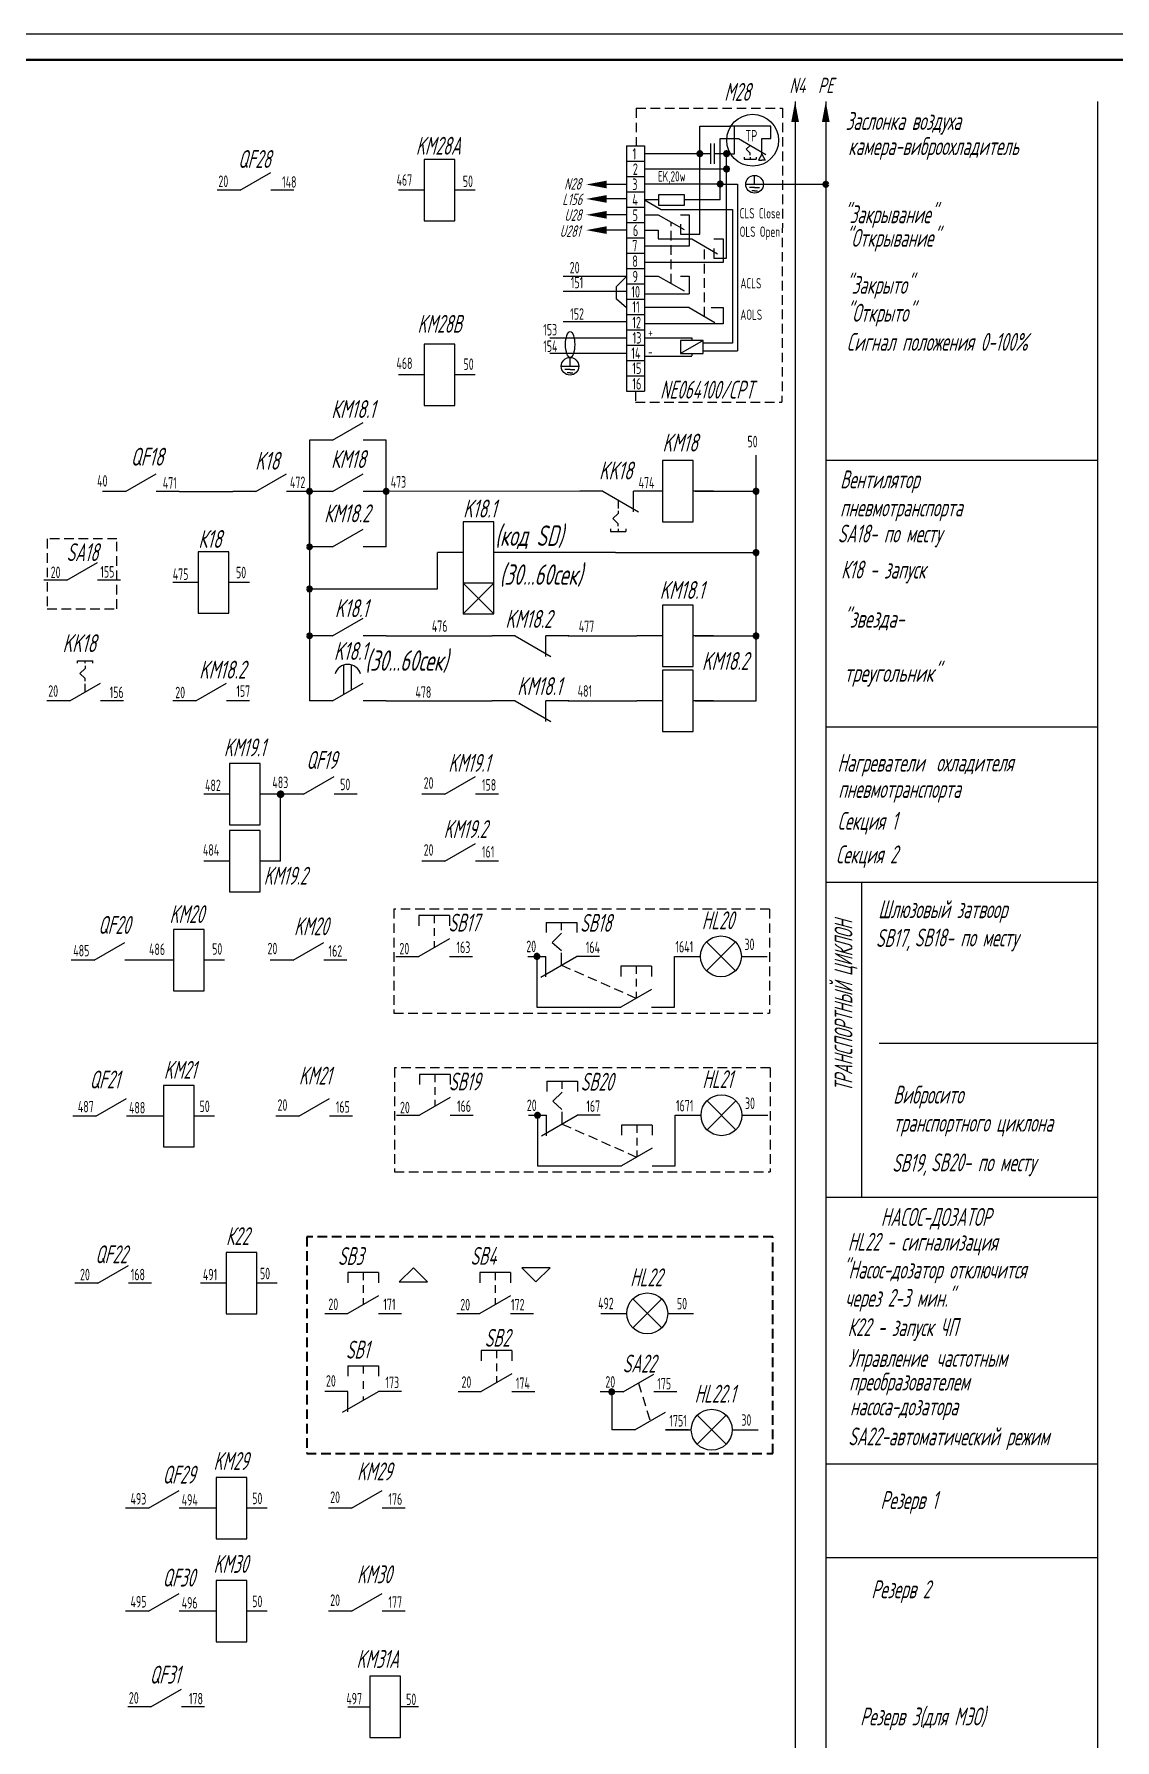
# Model space of a CAD drawing. Header units: millimetres. Extents: x 294 to 6216, y -3442 to 2720.
# Drawn here: x 2068.2 to 2279.7, y 475.6 to 809.3 of the extents above; entities that cross this region are included whole.
import ezdxf

# ---------------------------------------------------------------- set-up
doc = ezdxf.new("R2010")
doc.units = ezdxf.units.MM
doc.header["$LTSCALE"] = 15
for name, pattern in [('HIDDEN', [0.375, 0.25, -0.125]), ('HIDDEN2', [0.1875, 0.125, -0.0625]), ('K5LT_BASIC', [0]), ('K5LT_THIN', [0])]:
    doc.linetypes.add(name, pattern=pattern)
for name, color, linetype, lineweight in [('0.35 TEXT', 7, 'Continuous', 35), ('0.4 ТЕКСТ', 7, 'Continuous', 40), ('LWT 0.6', 7, 'Continuous', 50), ('LWT 0.7', 7, 'Continuous', 70)]:
    doc.layers.add(name, color=color, linetype=linetype, lineweight=lineweight)
doc.layers.add('ШТРИХОВАЯ', color=7, linetype='HIDDEN')
doc.layers.add('ШТРИХОВАЯ 2', color=7, linetype='HIDDEN2')
doc.styles.add('33', font='gost.shx', dxfattribs={"width": 0.75, "oblique": 15, "height": 2.5})
doc.styles.add('34', font='gost.shx', dxfattribs={"width": 0.75, "oblique": 15, "height": 3.5})

# ---------------------------------------------------------------- blocks, each defined once
blk = doc.blocks.new('НР контакт')
at = {"linetype": 'K5LT_BASIC'}
for p, q in [((4.5, 0), (10.5, 3.46)), ((4.5, 0), (0, 0)), ((15, 0), (10.5, 0))]:
    blk.add_line(p, q, dxfattribs=at)
blk = doc.blocks.new('Кнопка НР без фикс лев')
at = {"linetype": 'K5LT_BASIC'}
for p, q in [((10.5, 8), (4.5, 8)), ((4.5, 8), (4.5, 6)), ((10.5, 8), (10.5, 6)), ((10.5, 3.46), (4.5, 0)), ((0, 0), (4.5, 0)), ((10.5, 0), (15, 0))]:
    blk.add_line(p, q, dxfattribs=at)
at = {"linetype": 'K5LT_THIN'}
for p, q in [((7.5, 8), (7.5, 6.5)), ((7.5, 5.5), (7.5, 4)), ((7.5, 3), (7.5, 1.73))]:
    blk.add_line(p, q, dxfattribs=at)
blk = doc.blocks.new('Кнопка НЗ без фикс прав')
at = {"linetype": 'K5LT_BASIC'}
for p, q in [((4.5, 5), (10.5, 5)), ((4.5, 5), (4.5, 3)), ((10.5, 5), (10.5, 3)), ((4.5, 0), (0, 0)), ((3.5, -4.04), (10.5, 0)), ((4.5, -4), (4.5, 0)), ((15, 0), (10.5, 0))]:
    blk.add_line(p, q, dxfattribs=at)
at = {"linetype": 'K5LT_THIN'}
for p, q in [((7.5, 5), (7.5, 3.5)), ((7.5, 2), (7.5, 0.5)), ((7.5, -1), (7.5, -1.73))]:
    blk.add_line(p, q, dxfattribs=at)
blk = doc.blocks.new('Реле')
at = {"linetype": 'K5LT_BASIC'}
for p, q in [((5, 6), (5, -6)), ((11, 6), (5, 6)), ((11, -6), (11, 6)), ((5, 0), (0, 0)), ((15, 0), (11, 0)), ((5, -6), (11, -6))]:
    blk.add_line(p, q, dxfattribs=at)
blk = doc.blocks.new('Конденсатор постоянный')
at = {"linetype": 'K5LT_BASIC'}
for p, q in [((4.25, 0), (0, 0)), ((4.25, 4), (4.25, -4)), ((5.75, -4), (5.75, 4)), ((10, 0), (5.75, 0))]:
    blk.add_line(p, q, dxfattribs=at)
blk = doc.blocks.new('UZIEMIENIE')
for p, q in [((0, 0), (4.85, 0)), ((2.43, 0), (2.43, 2.43)), ((2.43, -0.92), (1.05, -0.92)), ((2.43, -1.78), (1.64, -1.78)), ((2.43, -0.92), (3.8, -0.92)), ((2.43, -1.78), (3.21, -1.78))]:
    blk.add_line(p, q)
blk.add_circle((2.43, 0), 2.43)
blk = doc.blocks.new('A$C57EA152A')
at = {"linetype": 'K5LT_BASIC'}
for p, q in [((4.5, 0), (0, 0)), ((4.5, 0), (11.5, -4.04)), ((15, 0), (10.5, 0)), ((10.5, -4), (10.5, 0)), ((7.5, -1.73), (7.5, -3.3454)), ((6.5, -5.3454), (7.5, -4.3454)), ((6.5, -5.3454), (7.5, -6.3454)), ((7.5, -3.8454), (7.5, -4.3454)), ((7.5, -6.8454), (7.5, -6.3454)), ((6, -7.3454), (6, -7.8454)), ((6, -7.8454), (6.5, -7.8454)), ((6.5, -7.8454), (9, -7.8454)), ((7.5, -7.3454), (7.5, -7.8454)), ((9, -7.3454), (9, -7.8454))]:
    blk.add_line(p, q, dxfattribs=at)
blk = doc.blocks.new('НР конт с задержкой на срабатыв')
at = {"linetype": 'K5LT_BASIC'}
for p, q in [((6.75, 1.3), (6.75, 7)), ((8.25, 2.16), (8.25, 7)), ((4.5, 0), (10.5, 3.46)), ((4.5, 0), (0, 0)), ((15, 0), (10.5, 0))]:
    blk.add_line(p, q, dxfattribs=at)
blk.add_arc((7.5, 4.5), 2.61, 16.6992, 163.3008, dxfattribs=at)
blk = doc.blocks.new('Реле с замедл при срабатывании')
at = {"linetype": 'K5LT_BASIC'}
for p, q in [((5, 6), (5, -12)), ((11, 6), (5, 6)), ((11, -12), (11, 6)), ((5, 0), (0, 0)), ((15, 0), (11, 0)), ((5, -6), (11, -12)), ((11, -6), (5, -12)), ((11, -6), (5, -6)), ((5, -12), (11, -12))]:
    blk.add_line(p, q, dxfattribs=at)
blk = doc.blocks.new('НЗ контакт')
at = {"linetype": 'K5LT_BASIC'}
for p, q in [((4.5, 0), (0, 0)), ((4.5, 0), (11.5, -4.04)), ((10.5, -4), (10.5, 0)), ((15, 0), (10.5, 0))]:
    blk.add_line(p, q, dxfattribs=at)
blk = doc.blocks.new('11')
at = {"const_width": 0.75}
blk.add_lwpolyline([(-0.375, 0, 1), (0.375, 0, 1)], format="xyb", close=True, dxfattribs=at)

msp = doc.modelspace()

# ---------------------------------------------------------------- linework, layer by layer
for p, q in [((2675.845, 809.294, -0.041), (1625.845, 809.294, -0.041)), ((2217.083, 796.101, -0.041), (2217.083, 223.304, -0.041)), ((2223.083, 796.101, -0.041), (2223.083, 223.304, -0.041)), ((2276.241, 796.101, -0.041), (2276.241, 223.304, -0.041)), ((2198.435, 791.301, -0.041), (2204.337, 791.301, -0.041)), ((2198.435, 770.185, -0.041), (2198.435, 791.301, -0.041)), ((2212.344, 791.301, -0.041), (2204.337, 791.301, -0.041)), ((2205.215, 785.889, -0.041), (2205.215, 791.301, -0.041)), ((2212.344, 788.863, -0.041), (2212.344, 791.301, -0.041)), ((2202.42, 776.869, -0.041), (2202.42, 788.841, -0.041)), ((2202.42, 788.841, -0.041), (2206.011, 788.841, -0.041)), ((2210.594, 788.863, -0.041), (2212.344, 788.863, -0.041)), ((2184.067, 787.428, -0.041), (2187.635, 787.428, -0.041)), ((2184.067, 787.428, -0.041), (2184.067, 775.428, -0.041)), ((2184.067, 784.428, -0.041), (2187.635, 784.428, -0.041)), ((2187.635, 787.428, -0.041), (2187.635, 775.428, -0.041)), ((2203.435, 785.889, -0.041), (2204.648, 785.889, -0.041)), ((2203.674, 765.457, -0.041), (2203.674, 785.889, -0.041)), ((2204.648, 785.889, -0.041), (2205.215, 785.889, -0.041)), ((2210.594, 785.782, -0.041), (2209.941, 784.651, -0.041)), ((2209.941, 784.651, -0.041), (2210.594, 784.651, -0.041)), ((2210.594, 785.782, -0.041), (2211.247, 784.651, -0.041)), ((2211.247, 784.651, -0.041), (2210.594, 784.651, -0.041)), ((2184.067, 781.428, -0.041), (2187.635, 781.428, -0.041)), ((2188.83, 782.901, -0.041), (2187.635, 782.901, -0.041)), ((2184.067, 779.869, -0.041), (2180.201, 779.869, -0.041)), ((2184.067, 778.428, -0.041), (2187.635, 778.428, -0.041)), ((2202.42, 779.961, -0.041), (2187.635, 779.961, -0.041)), ((2202.42, 779.961, -0.041), (2205.796, 779.961, -0.041)), ((2205.796, 779.961, -0.041), (2205.796, 747.31, -0.041)), ((2210.87, 779.914, -0.041), (2223.083, 779.914, -0.041)), ((2184.067, 777.051, -0.041), (2180.201, 777.051, -0.041)), ((2184.067, 775.428, -0.041), (2187.635, 775.428, -0.041)), ((2184.067, 775.428, -0.041), (2187.635, 775.428, -0.041)), ((2184.067, 775.428, -0.041), (2184.067, 763.428, -0.041)), ((2190.342, 776.869, -0.041), (2187.635, 776.869, -0.041)), ((2187.635, 776.869, -0.041), (2190.903, 774.982, -0.041)), ((2187.635, 775.428, -0.041), (2187.635, 763.428, -0.041)), ((2190.903, 774.982, -0.041), (2204.802, 774.982, -0.041)), ((2202.42, 776.869, -0.041), (2195.466, 776.869, -0.041)), ((2204.802, 774.982, -0.041), (2204.802, 748.843, -0.041)), ((2184.067, 773.945, -0.041), (2180.201, 773.945, -0.041)), ((2184.067, 770.948, -0.041), (2180.201, 770.948, -0.041)), ((2184.067, 772.428, -0.041), (2187.635, 772.428, -0.041)), ((2187.635, 773.955, -0.041), (2190.313, 773.955, -0.041)), ((2187.635, 770.922, -0.041), (2190.313, 770.922, -0.041)), ((2190.313, 770.922, -0.041), (2190.313, 769.226, -0.041)), ((2194.633, 773.955, -0.041), (2196.339, 773.955, -0.041)), ((2196.339, 773.955, -0.041), (2196.339, 767.793, -0.041)), ((2184.067, 769.428, -0.041), (2187.635, 769.428, -0.041)), ((2196.339, 767.793, -0.041), (2187.635, 767.793, -0.041)), ((2190.313, 769.226, -0.041), (2196.859, 769.226, -0.041)), ((2194.633, 770.185, -0.041), (2198.435, 770.185, -0.041)), ((2201.179, 769.226, -0.041), (2203.03, 769.226, -0.041)), ((2203.03, 769.226, -0.041), (2203.03, 764.612, -0.041)), ((2184.067, 766.428, -0.041), (2187.635, 766.428, -0.041)), ((2203.03, 764.612, -0.041), (2187.635, 764.612, -0.041)), ((2201.179, 765.457, -0.041), (2203.674, 765.457, -0.041)), ((2184.067, 761.896, -0.041), (2171.709, 761.896, -0.041)), ((2184.067, 761.896, -0.041), (2182.113, 759.943, -0.041)), ((2184.067, 763.428, -0.041), (2187.635, 763.428, -0.041)), ((2184.067, 763.428, -0.041), (2187.635, 763.428, -0.041)), ((2184.067, 763.428, -0.041), (2187.635, 763.428, -0.041)), ((2184.067, 763.428, -0.041), (2184.067, 739.428, -0.041)), ((2187.635, 763.428, -0.041), (2187.635, 739.428, -0.041)), ((2187.635, 761.955, -0.041), (2190.313, 761.955, -0.041)), ((2194.633, 761.955, -0.041), (2196.339, 761.955, -0.041)), ((2196.339, 761.955, -0.041), (2196.339, 758.49, -0.041)), ((2184.067, 758.962, -0.041), (2171.709, 758.962, -0.041)), ((2182.113, 757.432, -0.041), (2182.113, 759.943, -0.041)), ((2184.067, 760.428, -0.041), (2187.635, 760.428, -0.041)), ((2187.635, 758.49, -0.041), (2196.339, 758.49, -0.041)), ((2184.067, 755.749, -0.041), (2182.113, 757.432, -0.041)), ((2184.067, 757.428, -0.041), (2187.635, 757.428, -0.041)), ((2184.067, 754.428, -0.041), (2187.635, 754.428, -0.041)), ((2196.339, 755.793, -0.041), (2187.635, 755.793, -0.041)), ((2200.659, 755.793, -0.041), (2203.03, 755.793, -0.041)), ((2203.03, 755.793, -0.041), (2203.03, 752.612, -0.041)), ((2184.067, 753.018, -0.041), (2171.709, 753.018, -0.041)), ((2184.067, 751.428, -0.041), (2187.635, 751.428, -0.041)), ((2203.03, 752.612, -0.041), (2187.635, 752.612, -0.041)), ((2184.067, 749.825, -0.041), (2169.082, 749.825, -0.041)), ((2184.067, 748.428, -0.041), (2187.635, 748.428, -0.041)), ((2187.635, 749.893, -0.041), (2196.887, 749.893, -0.041)), ((2199.089, 749.381, -0.041), (2194.685, 746.839, -0.041)), ((2196.887, 749.893, -0.041), (2196.887, 749.381, -0.041)), ((2204.802, 748.843, -0.041), (2199.089, 748.843, -0.041)), ((2184.067, 746.828, -0.041), (2169.082, 746.828, -0.041)), ((2184.067, 745.428, -0.041), (2187.635, 745.428, -0.041)), ((2187.635, 746.3, -0.041), (2196.887, 746.3, -0.041)), ((2196.887, 746.839, -0.041), (2196.887, 746.327, -0.041)), ((2199.089, 747.31, -0.041), (2205.796, 747.31, -0.041)), ((2184.067, 742.428, -0.041), (2187.635, 742.428, -0.041)), ((2184.067, 739.428, -0.041), (2187.635, 739.428, -0.041)), ((2122.062, 729.827, -0.041), (2122.062, 708.98, -0.041)), ((2137.062, 708.98, -0.041), (2137.062, 729.827, -0.041)), ((2209.439, 678.841, -0.041), (2209.439, 726.946, -0.041)), ((2223.083, 725.911, -0.041), (2276.241, 725.911, -0.041)), ((2096.582, 719.827, -0.041), (2107.065, 719.827, -0.041)), ((2122.062, 708.971, -0.041), (2122.062, 719.876, -0.041)), ((2122.062, 719.876, -0.041), (2122.062, 708.971, -0.041)), ((2174.94, 719.856, -0.041), (2137.062, 719.827, -0.041)), ((2197.548, 719.856, -0.041), (2209.439, 719.856, -0.041)), ((2122.062, 708.971, -0.041), (2122.062, 678.865, -0.041)), ((2147.114, 700.75, -0.041), (2147.114, 707.851, -0.041)), ((2181.946, 707.851, -0.041), (2162.114, 707.851, -0.041)), ((2181.946, 707.851, -0.041), (2209.439, 707.851, -0.041)), ((2122.062, 703.804, -0.041), (2122.062, 703.804, -0.041)), ((2122.062, 700.75, -0.041), (2147.114, 700.75, -0.041)), ((2137.062, 691.569, -0.041), (2157.789, 691.545, -0.041)), ((2172.669, 691.545, -0.041), (2186.146, 691.545, -0.041)), ((2197.548, 691.545, -0.041), (2209.439, 691.545, -0.041)), ((2137.062, 678.865, -0.041), (2157.789, 678.841, -0.041)), ((2172.669, 678.841, -0.041), (2186.146, 678.841, -0.041)), ((2197.548, 678.841, -0.041), (2209.439, 678.841, -0.041)), ((2223.083, 673.74, -0.041), (2276.241, 673.74, -0.041)), ((2116.41, 647.505, -0.041), (2116.41, 660.574, -0.041)), ((2223.083, 643.35, -0.041), (2276.241, 643.35, -0.041)), ((2230.09, 643.35, -0.041), (2230.09, 581.719, -0.041)), ((2171.375, 633.406, -0.041), (2169.56, 631.592, -0.041)), ((2169.56, 631.592, -0.041), (2171.343, 629.984, -0.041)), ((2199.735, 631.686, -0.041), (2205.392, 626.029, -0.041)), ((2199.735, 626.029, -0.041), (2205.392, 631.686, -0.041)), ((2164.81, 628.854, -0.041), (2168.339, 628.854, -0.041)), ((2166.575, 628.854, -0.041), (2166.575, 618.939, -0.041)), ((2177.482, 628.854, -0.041), (2177.482, 628.854, -0.041)), ((2193.498, 628.858, -0.041), (2198.564, 628.858, -0.041)), ((2193.498, 618.939, -0.041), (2193.498, 628.858, -0.041)), ((2206.564, 628.858, -0.041), (2211.629, 628.858, -0.041)), ((2166.575, 618.939, -0.041), (2178.498, 618.939, -0.041)), ((2233.53, 611.869, -0.041), (2276.241, 611.869, -0.041)), ((2171.483, 602.321, -0.041), (2169.669, 600.506, -0.041)), ((2164.918, 597.768, -0.041), (2168.448, 597.768, -0.041)), ((2166.683, 597.768, -0.041), (2166.683, 587.853, -0.041)), ((2169.669, 600.506, -0.041), (2171.452, 598.898, -0.041)), ((2177.59, 597.768, -0.041), (2177.59, 597.768, -0.041)), ((2193.606, 597.772, -0.041), (2198.672, 597.772, -0.041)), ((2193.606, 587.853, -0.041), (2193.606, 597.772, -0.041)), ((2199.844, 600.6, -0.041), (2205.501, 594.943, -0.041)), ((2199.844, 594.943, -0.041), (2205.501, 600.6, -0.041)), ((2206.672, 597.772, -0.041), (2211.738, 597.772, -0.041)), ((2166.683, 587.853, -0.041), (2178.606, 587.853, -0.041)), ((2223.083, 581.719, -0.041), (2276.241, 581.719, -0.041)), ((2142.386, 567.926, -0.041), (2139.617, 565.157, -0.041)), ((2145.155, 565.157, -0.041), (2142.386, 567.926, -0.041)), ((2169.139, 567.927, -0.041), (2163.6, 567.927, -0.041)), ((2163.6, 567.927, -0.041), (2166.37, 565.158, -0.041)), ((2166.37, 565.158, -0.041), (2169.139, 567.927, -0.041)), ((2139.617, 565.157, -0.041), (2145.155, 565.157, -0.041)), ((2185.321, 561.84, -0.041), (2190.978, 556.183, -0.041)), ((2185.321, 556.183, -0.041), (2190.978, 561.84, -0.041)), ((2179.084, 559.011, -0.041), (2184.15, 559.011, -0.041)), ((2192.15, 559.011, -0.041), (2197.215, 559.011, -0.041)), ((2181.197, 543.65, -0.041), (2181.197, 536.24, -0.041)), ((2197.934, 539.069, -0.041), (2203.591, 533.412, -0.041)), ((2197.934, 533.412, -0.041), (2203.591, 539.069, -0.041)), ((2191.697, 536.24, -0.041), (2196.763, 536.24, -0.041)), ((2204.763, 536.24, -0.041), (2209.828, 536.24, -0.041)), ((2223.083, 529.605, -0.041), (2276.241, 529.605, -0.041)), ((2223.083, 511.239, -0.041), (2276.241, 511.239, -0.041)), ((2133.839, 488.034, -0.041), (2133.839, 476.034, -0.041)), ((2139.839, 488.034, -0.041), (2133.839, 488.034, -0.041)), ((2139.839, 476.034, -0.041), (2139.839, 488.034, -0.041)), ((2129.586, 482.034, -0.041), (2133.839, 482.034, -0.041)), ((2143.391, 482.04, -0.041), (2139.839, 482.04, -0.041)), ((2133.839, 476.034, -0.041), (2139.839, 476.034, -0.041))]:
    msp.add_line(p, q)
at = {"linetype": 'K5LT_BASIC'}
for p, q in [((2206.011, 788.841, -0.041), (2211.364, 785.751, -0.041)), ((2210.594, 785.782, -0.041), (2210.594, 788.863, -0.041)), ((2195.195, 785.889, -0.041), (2187.635, 785.889, -0.041)), ((2198.435, 785.889, -0.041), (2195.195, 785.889, -0.041)), ((2207.128, 785.219, -0.041), (2207.128, 784.833, -0.041)), ((2207.128, 784.833, -0.041), (2207.513, 784.833, -0.041)), ((2207.513, 786.759, -0.041), (2208.283, 787.529, -0.041)), ((2207.513, 786.759, -0.041), (2208.283, 785.989, -0.041)), ((2207.513, 784.833, -0.041), (2209.438, 784.833, -0.041)), ((2208.283, 785.604, -0.041), (2208.283, 785.989, -0.041)), ((2208.283, 785.219, -0.041), (2208.283, 784.833, -0.041)), ((2209.438, 785.219, -0.041), (2209.438, 784.833, -0.041)), ((2203.674, 782.901, -0.041), (2188.83, 782.901, -0.041)), ((2190.313, 773.955, -0.041), (2195.353, 771.046, -0.041)), ((2194.633, 772.093, -0.041), (2194.633, 770.185, -0.041)), ((2196.859, 769.226, -0.041), (2201.899, 766.317, -0.041)), ((2201.179, 767.364, -0.041), (2201.179, 765.457, -0.041)), ((2190.313, 761.955, -0.041), (2195.353, 759.046, -0.041)), ((2196.339, 755.793, -0.041), (2201.379, 752.885, -0.041)), ((2076.65, 686.711, -0.041), (2077.15, 686.711, -0.041)), ((2076.65, 686.211, -0.041), (2076.65, 686.711, -0.041)), ((2077.15, 686.711, -0.041), (2079.65, 686.711, -0.041)), ((2077.15, 684.211, -0.041), (2078.15, 685.211, -0.041)), ((2077.15, 684.211, -0.041), (2078.15, 683.211, -0.041)), ((2078.15, 686.211, -0.041), (2078.15, 686.711, -0.041)), ((2078.15, 685.711, -0.041), (2078.15, 685.211, -0.041)), ((2079.65, 686.211, -0.041), (2079.65, 686.711, -0.041)), ((2078.15, 682.711, -0.041), (2078.15, 683.211, -0.041)), ((2078.15, 680.595, -0.041), (2078.15, 682.211, -0.041)), ((2168.375, 635.506, -0.041), (2174.375, 635.506, -0.041)), ((2168.375, 635.506, -0.041), (2168.375, 633.506, -0.041)), ((2174.375, 635.506, -0.041), (2174.375, 633.506, -0.041)), ((2167.339, 624.814, -0.041), (2174.339, 628.854, -0.041)), ((2168.339, 624.854, -0.041), (2168.339, 628.854, -0.041)), ((2178.839, 628.854, -0.041), (2174.339, 628.854, -0.041)), ((2168.483, 604.42, -0.041), (2174.483, 604.42, -0.041)), ((2168.483, 604.42, -0.041), (2168.483, 602.42, -0.041)), ((2174.483, 604.42, -0.041), (2174.483, 602.42, -0.041)), ((2167.448, 593.728, -0.041), (2174.448, 597.768, -0.041)), ((2168.448, 593.768, -0.041), (2168.448, 597.768, -0.041)), ((2178.948, 597.768, -0.041), (2174.448, 597.768, -0.041))]:
    msp.add_line(p, q, dxfattribs=at)
at = {"linetype": 'K5LT_THIN'}
for p, q in [((2171.375, 634.006, -0.041), (2171.375, 635.506, -0.041)), ((2171.375, 627.143, -0.041), (2171.375, 629.524, -0.041)), ((2171.483, 602.92, -0.041), (2171.483, 604.42, -0.041)), ((2171.483, 596.057, -0.041), (2171.483, 598.438, -0.041))]:
    msp.add_line(p, q, dxfattribs=at)
at = {"elevation": -0.041}
for points in [[(2217.083, 792.101, 1.5, 0, 0), (2217.083, 796.101, 0, 0, 0)], [(2223.083, 792.101, 1.5, 0, 0), (2223.083, 796.101, 0, 0, 0)], [(2180.201, 779.869, 1.5, 0, 0), (2176.201, 779.869, 0, 0, 0)], [(2180.201, 777.051, 1.5, 0, 0), (2176.201, 777.051, 0, 0, 0)], [(2180.201, 773.945, 1.5, 0, 0), (2176.201, 773.945, 0, 0, 0)], [(2180.201, 770.948, 1.5, 0, 0), (2176.201, 770.948, 0, 0, 0)]]:
    msp.add_lwpolyline(points, format="xyseb", dxfattribs=at)
for points in [[(2190.342, 777.88), (2190.342, 775.857), (2195.466, 775.857), (2195.466, 777.88)], [(2194.685, 746.839), (2199.089, 746.839), (2199.089, 749.381), (2194.685, 749.381)]]:
    msp.add_lwpolyline(points, close=True, dxfattribs=at)
for centre, radius in [((2208.773, 788.528, -0.041), 5.073), ((2202.564, 628.858, -0.041), 4), ((2202.672, 597.772, -0.041), 4), ((2188.15, 559.011, -0.041), 4), ((2200.763, 536.24, -0.041), 4)]:
    msp.add_circle(centre, radius)
msp.add_ellipse((2173.062, 748.553, -0.041), major_axis=(0, -2.534), ratio=0.3524779)
at = {"layer": '0.4 ТЕКСТ', "linetype": 'HIDDEN2', "elevation": -0.02}
msp.add_lwpolyline([(2121.525, 531.605), (2212.697, 531.605), (2212.697, 573.979), (2121.525, 573.979)], close=True, dxfattribs=at)
at = {"layer": 'LWT 0.6'}
msp.add_line((1645.845, 804.294, -0.041), (2670.845, 804.294, -0.041), dxfattribs=at)
at = {"layer": 'LWT 0.7'}
for centre, start, end in [((2198.435, 785.889, -0.041), 0, 180), ((2198.435, 785.889, -0.041), 180, 0), ((2203.674, 785.889, -0.041), 0, 180), ((2203.674, 785.889, -0.041), 180, 0), ((2203.674, 782.901, -0.041), 0, 180), ((2203.674, 782.901, -0.041), 180, 0), ((2202.42, 779.961, -0.041), 0, 180), ((2202.42, 779.961, -0.041), 180, 0), ((2223.083, 779.914, -0.041), 0, 180), ((2223.083, 779.914, -0.041), 180, 0), ((2122.062, 719.827, -0.041), 0, 180), ((2122.062, 719.827, -0.041), 180, 0), ((2137.062, 719.827, -0.041), 0, 180), ((2137.062, 719.827, -0.041), 180, 0), ((2209.439, 719.856, -0.041), 0, 180), ((2209.439, 719.856, -0.041), 180, 0), ((2122.062, 708.98, -0.041), 0, 180), ((2122.062, 708.98, -0.041), 180, 0), ((2209.439, 707.851, -0.041), 0, 180), ((2209.439, 707.851, -0.041), 180, 0), ((2122.062, 700.75, -0.041), 0, 180), ((2122.062, 700.75, -0.041), 180, 0), ((2122.062, 691.565, -0.041), 0, 180), ((2122.062, 691.565, -0.041), 180, 0), ((2209.439, 691.545, -0.041), 0, 180), ((2209.439, 691.545, -0.041), 180, 0), ((2166.575, 628.854, -0.041), 0, 180), ((2166.575, 628.854, -0.041), 180, 0), ((2166.683, 597.768, -0.041), 0, 180), ((2166.683, 597.768, -0.041), 180, 0), ((2181.197, 543.65, -0.041), 0, 180), ((2181.197, 543.65, -0.041), 180, 0)]:
    msp.add_arc(centre, 0.375, start, end, dxfattribs=at)
at = {"layer": 'ШТРИХОВАЯ', "linetype": 'HIDDEN2', "elevation": -0.041}
for points in [[(2212.105, 638.122), (2212.105, 638.122), (2138.577, 638.122), (2138.577, 617.768), (2212.105, 617.768)], [(2212.213, 607.037), (2212.213, 607.037), (2138.685, 607.037), (2138.685, 586.683), (2212.213, 586.683)]]:
    msp.add_lwpolyline(points, dxfattribs=at)
at = {"layer": 'ШТРИХОВАЯ 2'}
for p, q in [((2185.969, 794.777, -0.041), (2214.634, 794.777, -0.041)), ((2185.969, 794.777, -0.041), (2185.969, 787.428, -0.041)), ((2214.634, 794.777, -0.041), (2214.516, 737.299, -0.041)), ((2192.833, 760.501, -0.041), (2192.833, 772.501, -0.041)), ((2199.379, 754.039, -0.041), (2199.379, 767.772, -0.041)), ((2185.851, 739.428, -0.041), (2185.851, 737.299, -0.041)), ((2185.851, 737.299, -0.041), (2214.516, 737.299, -0.041)), ((2212.105, 638.122, -0.041), (2212.105, 617.768, -0.041)), ((2171.375, 627.143, -0.041), (2185.998, 620.669, -0.041)), ((2212.213, 607.037, -0.041), (2212.213, 586.683, -0.041)), ((2171.483, 596.057, -0.041), (2186.106, 589.583, -0.041)), ((2186.447, 545.38, -0.041), (2188.697, 537.97, -0.041))]:
    msp.add_line(p, q, dxfattribs=at)
at = {"layer": 'ШТРИХОВАЯ 2', "elevation": -0.041}
msp.add_lwpolyline([(2070.726, 696.854), (2084.398, 696.854), (2084.398, 710.525), (2070.726, 710.525)], close=True, dxfattribs=at)

# ---------------------------------------------------------------- block references
for name, p, xscale, yscale, zscale in [('Конденсатор постоянный', (2198.435, 785.889, -0.041), 0.5, 0.5, 0.5), ('UZIEMIENIE', (2207.421, 779.914, -0.041), 0.711002539814217, 0.711002539817855, 0.7110025398181037), ('UZIEMIENIE', (2171.311, 744.303, -0.041), 0.711002539814217, 0.711002539817855, 0.7110025398181037)]:
    msp.add_blockref(name, p, dxfattribs=dict(xscale=xscale, yscale=yscale, zscale=zscale))
for name, p in [('Реле', (2139.49, 778.764, -0.041)), ('НР контакт', (2103.973, 778.764, -0.041)), ('Реле', (2139.49, 742.653, -0.041)), ('НР контакт', (2122.062, 729.827, -0.041)), ('Реле', (2186.146, 719.856, -0.041)), ('НР контакт', (2081.582, 719.827, -0.041)), ('НР контакт', (2107.065, 719.827, -0.041)), ('НР контакт', (2122.062, 719.827, -0.041)), ('A$C57EA152A', (2174.94, 719.856, -0.041)), ('НР контакт', (2122.062, 708.98, -0.041)), ('Реле с замедл при срабатывании', (2147.114, 707.851, -0.041)), ('Реле', (2095.305, 701.99, -0.041)), ('НР контакт', (2070.074, 702.433, -0.041)), ('Реле', (2186.146, 691.545, -0.041)), ('НР контакт', (2122.062, 691.565, -0.041)), ('НЗ контакт', (2157.789, 691.545, -0.041)), ('НР конт с задержкой на срабатыв', (2122.062, 678.865, -0.041)), ('Реле', (2186.146, 678.841, -0.041)), ('НР контакт', (2070.65, 678.865, -0.041)), ('НР контакт', (2095.305, 678.865, -0.041)), ('НЗ контакт', (2157.789, 678.841, -0.041)), ('Реле', (2101.41, 660.574, -0.041)), ('11', (2116.41, 660.574, -0.041)), ('НР контакт', (2116.41, 660.574, -0.041)), ('НР контакт', (2144.07, 660.603, -0.041)), ('Реле', (2101.41, 647.505, -0.041)), ('НР контакт', (2144.07, 647.505, -0.041)), ('Реле', (2090.439, 628.141, -0.02)), ('Кнопка НР без фикс лев', (2138.966, 628.854, -0.041)), ('НР контакт', (2075.439, 628.141, -0.02)), ('НР контакт', (2114.367, 628.121, -0.02)), ('Кнопка НР без фикс лев', (2178.498, 618.939, -0.041)), ('Кнопка НР без фикс лев', (2139.074, 597.768, -0.041)), ('НР контакт', (2075.741, 597.598, -0.041)), ('Реле', (2088.491, 597.598, -0.041)), ('НР контакт', (2115.474, 597.598, -0.041)), ('Кнопка НР без фикс лев', (2178.606, 587.853, -0.041)), ('Реле', (2100.758, 564.9, -0.041)), ('НР контакт', (2076.12, 564.9, -0.041)), ('Кнопка НР без фикс лев', (2125.05, 559.011, -0.041)), ('Кнопка НР без фикс лев', (2150.873, 559.011, -0.041)), ('Кнопка НР без фикс лев', (2151.166, 543.734, -0.041)), ('Кнопка НЗ без фикс прав', (2125.05, 543.734, -0.041)), ('НР контакт', (2178.947, 543.65, -0.041)), ('НР контакт', (2181.197, 536.24, -0.041)), ('НР контакт', (2086.047, 520.872, -0.041)), ('Реле', (2098.797, 520.872, -0.041)), ('НР контакт', (2125.779, 520.872, -0.041)), ('НР контакт', (2086.047, 500.729, -0.041)), ('Реле', (2098.797, 500.729, -0.041)), ('НР контакт', (2125.779, 500.729, -0.041)), ('НР контакт', (2086.488, 482.055, -0.041))]:
    msp.add_blockref(name, p)

# ---------------------------------------------------------------- texts
at = {"style": '33', "width": 0.8}
for s, p in [('TP', (2207.341, 788.279, -0.041)), ('1', (2185.271, 784.744, -0.041)), ('3', (2185.222, 778.794, -0.041)), ('2', (2185.338, 781.751, -0.041)), ('4', (2185.222, 775.747, -0.041)), ('5', (2185.271, 772.744, -0.041)), ('6', (2185.338, 769.751, -0.041)), ('7', (2185.222, 766.794, -0.041)), ('8', (2185.222, 763.747, -0.041)), ('9', (2185.271, 760.744, -0.041)), ('10', (2185.021, 757.751, -0.041)), ('11', (2185.222, 754.794, -0.041)), ('12', (2185.222, 751.747, -0.041)), ('13', (2185.271, 748.744, -0.041)), ('14', (2185.021, 745.751, -0.041)), ('15', (2185.222, 742.794, -0.041)), ('16', (2185.222, 739.747, -0.041))]:
    msp.add_text(s, height=2.25, dxfattribs=at).set_placement(p)
at = {"layer": '0.35 TEXT', "oblique": 15}
for s, height, style, width, p in [('М28', 3.5, '34', 0.75, (2203.205, 796.237, -0.041)), ('N4', 3, '33', 0.8, (2215.961, 797.75, -0.041)), ('PE', 3, '33', 0.8, (2221.578, 797.75, -0.041)), ('Заслонка воздуха ', 3.5, '34', 0.75, (2226.958, 790.548, -0.041)), ('KМ28А', 3.5, '34', 0.75, (2142.881, 785.703, -0.041)), ('камера-виброохладитель', 3.5, '34', 0.75, (2227.472, 785.634, -0.041)), ('QF28', 3.5, '34', 0.75, (2108.091, 783.107, -0.041)), ('N28', 2.25, '33', 0.8, (2171.896, 778.87, -0.041)), ('L156', 2.25, '33', 0.8, (2171.537, 775.852, -0.041)), ('U28', 2.25, '33', 0.8, (2171.942, 772.763, -0.041)), ('"Закрывание"', 3.5, '34', 0.75, (2226.525, 772.301, -0.041)), ('U281', 2.25, '33', 0.8, (2171.018, 769.619, -0.041)), ('"Открывание"', 3.5, '34', 0.75, (2226.869, 767.681, -0.041)), ('"Закрыто"', 3.5, '34', 0.75, (2226.933, 758.486, -0.041)), ('KМ28B', 3.5, '34', 0.75, (2143.201, 750.865, -0.041)), ('"Открыто"', 3.5, '34', 0.75, (2227.047, 753.029, -0.041)), ('Cигнал положения 0-100%%%', 3.5, '34', 0.75, (2227.112, 747.33, -0.041)), ('NE064100/CPT', 3.5, '34', 0.75, (2190.667, 737.977, -0.041)), ('КM18.1', 3.5, '34', 0.8, (2126.324, 734.186, -0.041)), ('KM18', 3.5, '34', 0.8, (2191.141, 727.618, -0.041)), ('QF18', 3.5, '34', 0.8, (2087.079, 724.862, -0.041)), ('K18', 3.5, '34', 0.8, (2111.436, 724.07, -0.041)), ('КM18', 3.5, '34', 0.8, (2126.272, 724.395, -0.041)), ('KK18', 3.5, '34', 0.8, (2178.722, 722.162, -0.041)), ('Вентилятор', 3.5, '34', 0.75, (2225.891, 720.427, -0.041)), ('K18.1', 3.5, '34', 0.8, (2152.128, 714.718, -0.041)), ('КM18.2', 3.5, '34', 0.8, (2124.919, 713.781, -0.041)), ('пневмотранспорта', 3.5, '34', 0.75, (2225.891, 714.931, -0.041)), ('К18', 3.5, '34', 0.8, (2100.306, 708.766, -0.041)), ('(код SD)', 4, '34', 0.8, (2158.368, 709.169, -0.041)), ('SA18- по месту', 3.5, '34', 0.75, (2225.427, 709.836, -0.041)), ('SA18', 3.5, '34', 0.75, (2074.52, 706.191, -0.041)), ('(30...60сек)', 4, '34', 0.8, (2159.247, 701.55, -0.041)), ('К18 - запуск', 3.5, '34', 0.75, (2226.079, 702.775, -0.041)), ('KM18.1', 3.5, '34', 0.8, (2190.59, 698.786, -0.041)), ('K18.1', 3.5, '34', 0.8, (2127.034, 695.221, -0.041)), ('KM18.2', 3.5, '34', 0.8, (2160.388, 693.129, -0.041)), ('"звезда-', 3.5, '34', 0.8, (2226.483, 693.169, -0.041)), ('KK18', 3.5, '34', 0.8, (2073.76, 688.386, -0.041)), ('K18.1', 3.5, '34', 0.8, (2126.85, 686.844, -0.041)), ('(30...60сек)', 4, '34', 0.8, (2132.935, 684.726, -0.041)), ('KM18.2', 3.5, '34', 0.8, (2198.863, 684.896, -0.041)), ('KM18.2', 3.5, '34', 0.8, (2100.477, 683.2, -0.041)), ('треугольник"', 3.5, '34', 0.8, (2226.7, 682.562, -0.041)), ('KM18.1', 3.5, '34', 0.8, (2162.709, 679.983, -0.041)), ('KM19.1', 3.5, '34', 0.75, (2105.313, 667.995, -0.041)), ('QF19', 3.5, '34', 0.75, (2121.437, 665.529, -0.041)), ('KM19.1', 3.5, '34', 0.75, (2149.229, 664.957, -0.041)), ('Нагреватели', 3.5, '34', 0.75, (2225.375, 665.002, -0.041)), ('охладителя', 3.5, '34', 0.75, (2244.697, 665.04, -0.041)), ('пневмотранспорта', 3.5, '34', 0.75, (2225.545, 659.866, -0.041)), ('KM19.2', 3.5, '34', 0.75, (2148.317, 652.011, -0.041)), ('Секция 1', 3.5, '34', 0.75, (2225.388, 653.62, -0.041)), ('Секция 2', 3.5, '34', 0.75, (2225.076, 647.062, -0.041)), ('KM19.2', 3.5, '34', 0.75, (2113.106, 642.888, -0.041)), ('KM20', 3.5, '34', 0.75, (2094.685, 635.378, -0.02)), ('HL20', 3.5, '34', 0.75, (2198.84, 634.163, -0.041)), ('Шлюзовый затвоор', 3.5, '34', 0.75, (2233.345, 636.33, -0.02)), ('QF20', 3.5, '34', 0.75, (2080.721, 633.261, -0.02)), ('KM20', 3.5, '34', 0.75, (2119.047, 632.993, -0.02)), ('SB17', 3.5, '34', 0.75, (2149.247, 633.71, -0.041)), ('SB18', 3.5, '34', 0.75, (2175.007, 633.667, -0.041)), ('SB17,', 3.5, '34', 0.75, (2232.876, 630.702, -0.02)), ('SB18- по месту', 3.5, '34', 0.75, (2240.477, 630.789, -0.02)), ('KM21', 3.5, '34', 0.75, (2093.57, 604.907, -0.041)), ('QF21', 3.5, '34', 0.75, (2079.032, 603.009, -0.041)), ('KM21', 3.5, '34', 0.75, (2119.997, 603.773, -0.041)), ('SB19', 3.5, '34', 0.75, (2149.355, 602.624, -0.041)), ('SB20', 3.5, '34', 0.75, (2175.116, 602.581, -0.041)), ('HL21', 3.5, '34', 0.75, (2198.948, 603.078, -0.041)), ('Вибросито', 3.5, '34', 0.75, (2236.282, 600.058, -0.041)), ('транспортного циклона', 3.5, '34', 0.75, (2236.282, 594.562, -0.041)), ('SB19,', 3.5, '34', 0.75, (2236.061, 586.72, -0.02)), ('SB20- по месту', 3.5, '34', 0.75, (2243.662, 586.807, -0.02)), ('НАСОС-ДОЗАТОР', 3.5, '34', 0.75, (2233.847, 576.119, -0.041)), ('К22', 3.5, '34', 0.75, (2105.725, 572.374, -0.041)), ('HL22 - cигнализация', 3.5, '34', 0.75, (2227.411, 571.27, -0.041)), ('QF22', 3.5, '34', 0.75, (2080.128, 568.813, -0.041)), ('SB3', 3.5, '34', 0.75, (2127.618, 568.477, -0.041)), ('SB4', 3.5, '34', 0.75, (2153.546, 568.51, -0.041)), ('HL22', 3.5, '34', 0.75, (2184.819, 564.317, -0.041)), ('"Насос-дозатор отключится', 3.5, '34', 0.75, (2226.317, 565.828, -0.041)), ('через 2-3 мин." ', 3.5, '34', 0.75, (2226.865, 560.298, -0.041)), ('К22 - запуск ЧП', 3.5, '34', 0.75, (2227.352, 554.564, -0.041)), ('SB2', 3.5, '34', 0.75, (2156.332, 552.48, -0.041)), ('SB1', 3.5, '34', 0.75, (2129.17, 550.166, -0.041)), ('SA22', 3.5, '34', 0.75, (2183.343, 547.443, -0.041)), ('Управление', 3.5, '34', 0.75, (2227.504, 548.546, -0.041)), ('частотным ', 3.5, '34', 0.75, (2244.717, 548.546, -0.041)), ('преобразователем', 3.5, '34', 0.75, (2227.67, 543.915, -0.041)), ('HL22.1', 3.5, '34', 0.75, (2197.432, 541.546, -0.041)), ('насоса-дозатора', 3.5, '34', 0.75, (2227.835, 539.062, -0.041)), ('SA22-автоматический режим', 3.5, '34', 0.75, (2227.473, 533.192, -0.041)), ('KM29', 3.5, '34', 0.75, (2103.284, 528.38, -0.041)), ('QF29', 3.5, '34', 0.75, (2093.319, 525.706, -0.041)), ('KM29', 3.5, '34', 0.75, (2131.373, 526.346, -0.041)), ('Резерв 1', 3.5, '34', 0.75, (2233.771, 520.739, -0.041)), ('KM30', 3.5, '34', 0.75, (2103.284, 508.237, -0.041)), ('QF30', 3.5, '34', 0.75, (2093.319, 505.563, -0.041)), ('KM30', 3.5, '34', 0.75, (2131.373, 506.203, -0.041)), ('Резерв 2', 3.5, '34', 0.75, (2232.002, 503.28, -0.041)), ('KМ31А', 3.5, '34', 0.75, (2131.26, 489.641, -0.041)), ('QF31', 3.5, '34', 0.75, (2090.802, 486.574, -0.041)), ('Резерв 3(для МЭО)', 3.5, '34', 0.75, (2229.814, 478.397, -0.041))]:
    msp.add_text(s, height=height, dxfattribs=dict(at, style=style, width=width)).set_placement(p)
at = {"layer": '0.35 TEXT', "style": '33'}
for s, height, width, p in [('20', 2.25, 0.774574, (2104.246, 779.385, -0.041)), ('148', 2.25, 0.774574, (2116.697, 779.246, -0.041)), ('467', 2.25, 0.774574, (2139.103, 779.642, -0.041)), ('50', 2.25, 0.774574, (2152.067, 779.381, -0.041)), ('EK,20w', 2.025, 0.8, (2190.246, 780.45, -0.041)), ('CLS Close', 2.025, 0.8, (2206.242, 773.226, -0.041)), ('OLS Open', 2.025, 0.8, (2206.242, 769.63, -0.041)), ('20', 2.25, 0.774574, (2172.987, 762.476, -0.041)), ('151', 2.25, 0.774574, (2173.191, 759.57, -0.041)), ('ACLS', 2.025, 0.8, (2206.381, 759.528, -0.041)), ('152', 2.25, 0.774574, (2173.079, 753.417, -0.041)), ('AOLS', 2.025, 0.8, (2206.36, 753.391, -0.041)), ('153', 2.25, 0.774574, (2167.799, 750.327, -0.041)), ('+', 2.025, 0.8, (2188.355, 749.955, -0.041)), ('154', 2.25, 0.774574, (2167.799, 747.111, -0.041)), ('468', 2.25, 0.774574, (2139.077, 743.769, -0.041)), ('50', 2.25, 0.774574, (2152.2, 743.594, -0.041)), ('-', 2.025, 0.8, (2188.31, 746.146, -0.041)), ('50', 2.25, 0.774574, (2207.764, 728.451, -0.041)), ('40', 2.25, 0.774574, (2080.52, 720.759, -0.041)), ('471', 2.25, 0.774574, (2093.363, 720.37, -0.041)), ('472', 2.25, 0.774574, (2118.242, 720.48, -0.041)), ('473', 2.25, 0.774574, (2137.956, 720.559, -0.041)), ('474', 2.25, 0.774574, (2186.464, 720.418, -0.041)), ('20', 2.25, 0.774574, (2071.427, 702.887, -0.041)), ('155', 2.25, 0.774574, (2081.139, 702.965, -0.041)), ('475', 2.25, 0.774574, (2095.31, 702.508, -0.041)), ('50', 2.25, 0.774574, (2107.685, 702.836, -0.041)), ('476', 2.25, 0.774574, (2146.008, 692.342, -0.041)), ('477', 2.25, 0.774574, (2174.757, 692.303, -0.041)), ('20', 2.25, 0.774574, (2070.953, 679.645, -0.041)), ('156', 2.25, 0.774574, (2082.953, 679.401, -0.041)), ('20', 2.25, 0.774574, (2095.805, 679.364, -0.041)), ('157', 2.25, 0.774574, (2107.745, 679.626, -0.041)), ('478', 2.25, 0.774574, (2142.804, 679.433, -0.041)), ('481', 2.25, 0.774574, (2174.534, 679.65, -0.041)), ('482', 2.25, 0.774574, (2101.641, 661.19, -0.041)), ('483', 2.25, 0.774574, (2114.804, 661.764, -0.041)), ('50', 2.25, 0.774574, (2128.063, 661.372, -0.041)), ('20', 2.25, 0.774574, (2144.411, 661.656, -0.041)), ('158', 2.25, 0.774574, (2155.803, 661.286, -0.041)), ('484', 2.25, 0.774574, (2101.22, 648.555, -0.041)), ('20', 2.25, 0.774574, (2144.411, 648.558, -0.041)), ('161', 2.25, 0.774574, (2155.803, 648.188, -0.041)), ('485', 2.25, 0.774574, (2075.845, 628.862, -0.041)), ('486', 2.25, 0.774574, (2090.673, 629.129, -0.041)), ('50', 2.25, 0.774574, (2103.015, 629.189, -0.02)), ('20', 2.25, 0.774574, (2113.852, 629.266, -0.02)), ('162', 2.25, 0.774574, (2125.785, 628.804, -0.02)), ('20', 2.25, 0.774574, (2139.666, 629.248, -0.041)), ('163', 2.25, 0.774574, (2150.82, 629.514, -0.041)), ('20', 2.25, 0.774574, (2164.487, 629.68, -0.041)), ('164', 2.25, 0.774574, (2176.125, 629.514, -0.041)), ('1641', 2.25, 0.774574, (2193.669, 629.614, -0.041)), ('30', 2.25, 0.774574, (2207.175, 630.079, -0.041)), ('20', 2.25, 0.774574, (2115.814, 598.651, -0.041)), ('20', 2.25, 0.774574, (2164.595, 598.595, -0.041)), ('1671', 2.25, 0.774574, (2193.778, 598.528, -0.041)), ('30', 2.25, 0.774574, (2207.283, 598.994, -0.041)), ('487', 2.25, 0.774574, (2076.747, 598.335, -0.041)), ('488', 2.25, 0.774574, (2086.755, 598.121, -0.041)), ('50', 2.25, 0.774574, (2100.557, 598.396, -0.041)), ('165', 2.25, 0.774574, (2127.206, 598.281, -0.041)), ('20', 2.25, 0.774574, (2139.775, 598.162, -0.041)), ('166', 2.25, 0.774574, (2150.928, 598.428, -0.041)), ('167', 2.25, 0.774574, (2176.233, 598.428, -0.041)), ('20', 2.25, 0.774574, (2077.168, 565.489, -0.041)), ('168', 2.25, 0.774574, (2087.092, 565.485, -0.041)), ('491', 2.25, 0.774574, (2101.212, 565.485, -0.041)), ('50', 2.25, 0.774574, (2112.374, 565.689, -0.041)), ('20', 2.25, 0.774574, (2125.769, 559.675, -0.041)), ('171', 2.25, 0.774574, (2136.51, 559.657, -0.041)), ('20', 2.25, 0.774574, (2151.566, 559.598, -0.041)), ('172', 2.25, 0.774574, (2161.49, 559.595, -0.041)), ('492', 2.25, 0.774574, (2178.541, 559.823, -0.041)), ('50', 2.25, 0.774574, (2193.958, 559.792, -0.041)), ('20', 2.25, 0.774574, (2125.294, 544.682, -0.041)), ('173', 2.25, 0.774574, (2136.925, 544.376, -0.041)), ('20', 2.25, 0.774574, (2151.809, 544.446, -0.041)), ('174', 2.25, 0.774574, (2162.435, 544.225, -0.041)), ('20', 2.25, 0.774574, (2179.96, 544.491, -0.041)), ('175', 2.25, 0.774574, (2190.109, 544.121, -0.041)), ('1751', 2.25, 0.774574, (2192.482, 536.87, -0.041)), ('30', 2.25, 0.774574, (2206.571, 537.021, -0.041)), ('20', 2.25, 0.774574, (2126.119, 521.925, -0.041)), ('493', 2.25, 0.774574, (2087.052, 521.609, -0.041)), ('494', 2.25, 0.774574, (2097.06, 521.396, -0.041)), ('50', 2.25, 0.774574, (2110.862, 521.671, -0.041)), ('176', 2.25, 0.774574, (2137.511, 521.555, -0.041)), ('20', 2.25, 0.774574, (2126.119, 501.782, -0.041)), ('495', 2.25, 0.774574, (2087.052, 501.465, -0.041)), ('496', 2.25, 0.774574, (2097.06, 501.252, -0.041)), ('50', 2.25, 0.774574, (2110.862, 501.527, -0.041)), ('177', 2.25, 0.774574, (2137.511, 501.412, -0.041)), ('20', 2.25, 0.774574, (2086.729, 482.665, -0.041)), ('178', 2.25, 0.774574, (2098.479, 482.516, -0.041)), ('497', 2.25, 0.774574, (2129.271, 482.516, -0.041)), ('50', 2.25, 0.774574, (2140.971, 482.381, -0.041))]:
    msp.add_text(s, height=height, dxfattribs=dict(at, width=width)).set_placement(p)
at = {"layer": '0.35 TEXT', "style": '34', "oblique": 15, "width": 0.75}
msp.add_text('ТРАНСПОРТНЫЙ ЦИКЛОН', height=3.5, rotation=90, dxfattribs=at).set_placement((2228.308, 602.405, -0.02))

doc.saveas('drawing.dxf')
